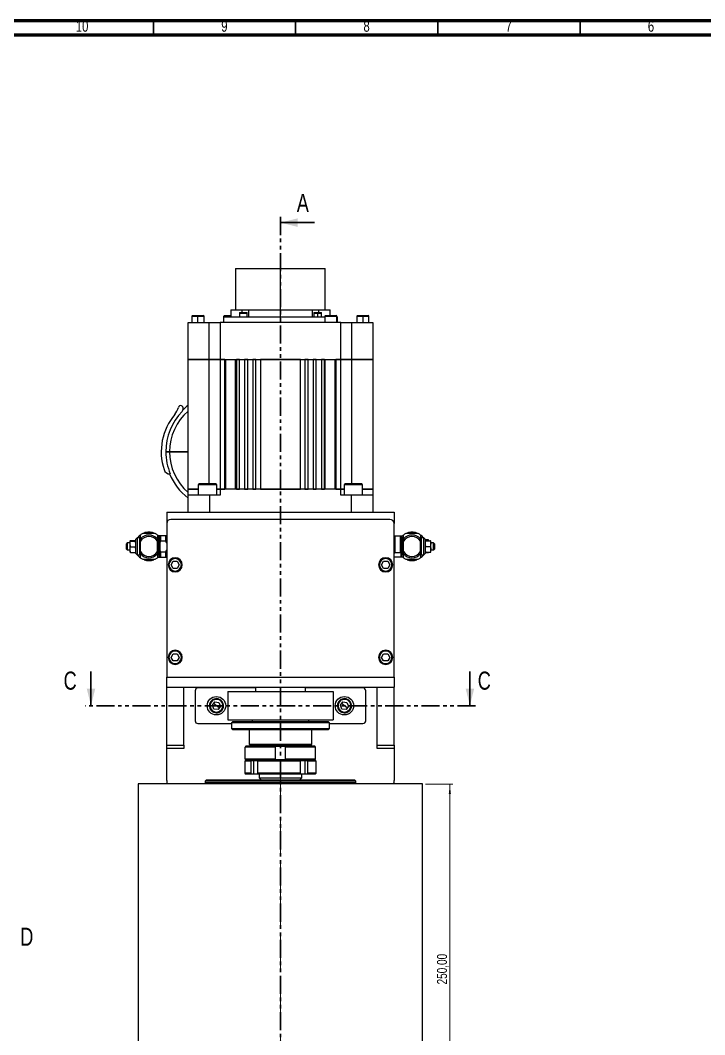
# Model space of a CAD drawing. Header units: millimetres. Extents: x 15 to 1184, y 5 to 836.
# Drawn here: x 702.7 to 943.4, y 479.6 to 836.1 of the extents above; entities that cross this region are included whole.
import ezdxf

# ---------------------------------------------------------------- set-up
doc = ezdxf.new("R2010")
doc.units = ezdxf.units.MM
doc.linetypes.add('CENTERX2', pattern=[20.32, 12.7, -2.54, 2.54, -2.54])
doc.linetypes.add('PHANTOM', pattern=[12.7, 6.35, -1.27, 1.27, -1.27, 1.27, -1.27])
doc.styles.add('SLDTEXTSTYLE1', font='TXT', dxfattribs={"width": 0.75})
doc.dimstyles.new('SLDDIMSTYLE0', dxfattribs={"dimtxt": 3.5, "dimasz": 3.556, "dimexe": 0, "dimexo": 0.0625, "dimgap": 0.875, "dimtad": 1, "dimlfac": 2, "dimrnd": 1e-09, "dimzin": 12, "dimdsep": 46, "dimtxsty": 'SLDTEXTSTYLE1', "dimsah": 1, "dimcen": 0.09, "dimadec": 0, "dimazin": 3, "dimtfac": 1, "dimtdec": 3, "dimtofl": 0, "dimtmove": 0, "dimatfit": 3, "dimfxl": 1, "dimfrac": 2, "dimtolj": 1, "dimtzin": 12, "dimarcsym": 0})

# ---------------------------------------------------------------- blocks, each defined once
blk = doc.blocks.new('_D')
at = {"color": 7, "linetype": 'Continuous', "lineweight": 0}
for p, q in [((845.18, 567.74), (854.73, 567.74)), ((853.73, 567.74), (853.73, 442.74)), ((845.18, 442.74), (854.73, 442.74))]:
    blk.add_line(p, q, dxfattribs=at)
at = {"color": 7, "linetype": 'Continuous', "lineweight": 18}
for points in [[(853.73, 567.74), (853.35, 564.19), (854.11, 564.19)], [(853.73, 442.74), (854.11, 446.3), (853.35, 446.3)]]:
    blk.add_solid(points, dxfattribs=at)
at = {"color": 7, "linetype": 'Continuous', "lineweight": 18, "insert": (849.22, 497.31), "char_height": 3.5, "attachment_point": 1, "rotation": 90, "style": 'SLDTEXTSTYLE1'}
blk.add_mtext('250,00', dxfattribs=at)

msp = doc.modelspace()

# ---------------------------------------------------------------- linework, layer by layer
at = {"color": 7, "linetype": 'Continuous', "lineweight": 70}
for p, q in [((15, 836), (1184, 836)), ((20, 831), (1179, 831))]:
    msp.add_line(p, q, dxfattribs=at)
at = {"color": 7, "linetype": 'Continuous', "lineweight": 35}
for p, q in [((749.5, 831), (749.5, 836)), ((799.5, 831), (799.5, 836)), ((849.5, 831), (849.5, 836)), ((899.5, 831), (899.5, 836)), ((806.1777, 765.0079), (794.1777, 765.0079)), ((727.5619, 607.2425), (727.5619, 595.2425)), ((860.7936, 607.2425), (860.7936, 595.2425))]:
    msp.add_line(p, q, dxfattribs=at)
at = {"color": 7, "linetype": 'PHANTOM', "lineweight": 35}
for p, q in [((794.1777, 767.0079), (794.1777, 373.6783)), ((862.7936, 595.2425), (725.5619, 595.2425))]:
    msp.add_line(p, q, dxfattribs=at)
at = {"color": 7, "linetype": 'Continuous', "lineweight": 25}
for p, q in [((778.4277, 748.9425), (778.4277, 734.3925)), ((778.4277, 748.9425), (794.1777, 748.9425)), ((794.1777, 748.9425), (809.9277, 748.9425)), ((794.1777, 734.3925), (794.1777, 748.9425)), ((809.9277, 734.3925), (809.9277, 748.9425)), ((776.6777, 734.3925), (776.6777, 731.8925)), ((776.6777, 734.3925), (780.7433, 734.3925)), ((780.7433, 733.3925), (780.7433, 734.3925)), ((780.7433, 734.3925), (782.9632, 734.3925)), ((782.9632, 734.3925), (782.9632, 731.8925)), ((782.9632, 734.3925), (794.1777, 734.3925)), ((794.1777, 731.8925), (794.1777, 734.3925)), ((794.1777, 734.3925), (805.3923, 734.3925)), ((805.3923, 731.8925), (805.3923, 734.3925)), ((805.3923, 734.3925), (807.6122, 734.3925)), ((807.6122, 734.3925), (807.6122, 733.3925)), ((807.6122, 734.3925), (811.6777, 734.3925)), ((811.6777, 732.3925), (811.6777, 734.3925)), ((763.0527, 732.1425), (763.0527, 729.8975)), ((763.3027, 732.3925), (765.1777, 732.3925)), ((765.1777, 732.1425), (765.1777, 732.3925)), ((765.1777, 732.3925), (767.0527, 732.3925)), ((765.1777, 729.8975), (765.1777, 732.1425)), ((767.3027, 729.8975), (767.3027, 732.1425)), ((774.1777, 731.8925), (774.1777, 729.8975)), ((774.1777, 731.8925), (794.1777, 731.8925)), ((774.3027, 731.8925), (774.3027, 732.1425)), ((774.5527, 732.3925), (776.6777, 732.3925)), ((779.7213, 733.2425), (782.4713, 733.2425)), ((779.7213, 733.2425), (779.7213, 731.8925)), ((779.8713, 733.3925), (782.3213, 733.3925)), ((782.4713, 731.8925), (782.4713, 733.2425)), ((794.1777, 729.8975), (794.1777, 731.8925)), ((794.1777, 731.8925), (809.8027, 731.8925)), ((805.8842, 733.2425), (805.8842, 731.8925)), ((806.0342, 733.3925), (807.2592, 733.3925)), ((807.2592, 733.3925), (808.4842, 733.3925)), ((807.2592, 733.3925), (807.2592, 733.2425)), ((807.2592, 733.2425), (807.2592, 731.8925)), ((808.6342, 731.8925), (808.6342, 733.2425)), ((809.8027, 732.1425), (814.0527, 732.1425)), ((809.8027, 732.1425), (809.8027, 729.8975)), ((810.0527, 732.3925), (813.8027, 732.3925)), ((814.0527, 729.8975), (814.0527, 732.1425)), ((814.0527, 731.8925), (814.1777, 731.8925)), ((814.1777, 729.8975), (814.1777, 731.8925)), ((821.0527, 732.1425), (821.0527, 729.8975)), ((821.3027, 732.3925), (823.1777, 732.3925)), ((823.1777, 732.3925), (825.0527, 732.3925)), ((823.1777, 732.3925), (823.1777, 732.1425)), ((823.1777, 732.1425), (823.1777, 729.8975)), ((825.3027, 729.8975), (825.3027, 732.1425)), ((761.6777, 716.8975), (761.6777, 729.8975)), ((761.6777, 729.8975), (769.1277, 729.8975)), ((769.1277, 716.8975), (769.1277, 729.8975)), ((769.1277, 729.8975), (772.9277, 729.8975)), ((772.9277, 729.8975), (772.9277, 716.8975)), ((815.4277, 729.8975), (772.9277, 729.8975)), ((815.4277, 716.8975), (815.4277, 729.8975)), ((815.4277, 729.8975), (819.2277, 729.8975)), ((819.2277, 716.8975), (819.2277, 729.8975)), ((819.2277, 729.8975), (826.6777, 729.8975)), ((826.6777, 729.8975), (826.6777, 716.8975)), ((769.1277, 716.8975), (761.6777, 716.8975)), ((761.6777, 671.3975), (761.6777, 716.8875)), ((761.6777, 716.8875), (769.1277, 716.8875)), ((772.9277, 716.8975), (769.1277, 716.8975)), ((769.1277, 673.2425), (769.1277, 716.8875)), ((769.1277, 716.8875), (772.9277, 716.8875)), ((772.9277, 716.8975), (815.4277, 716.8975)), ((772.9277, 716.8875), (772.9277, 671.3975)), ((774.6777, 716.8875), (772.9277, 716.8875)), ((774.6777, 671.3975), (774.6777, 716.8875)), ((774.6777, 716.8875), (774.9277, 716.8875)), ((774.9277, 671.3975), (774.9277, 716.8875)), ((774.9277, 716.8875), (778.4277, 716.8875)), ((778.4277, 671.3975), (778.4277, 716.8875)), ((778.4277, 716.8875), (778.6777, 716.8875)), ((778.6777, 716.8875), (778.6777, 671.3975)), ((779.7777, 716.8875), (778.6777, 716.8875)), ((779.7777, 671.3975), (779.7777, 716.8875)), ((779.7777, 716.8875), (781.5777, 716.8875)), ((781.5777, 716.8875), (781.5777, 671.3975)), ((782.6777, 716.8875), (781.5777, 716.8875)), ((782.6777, 671.3975), (782.6777, 716.8875)), ((782.6777, 716.8875), (784.4777, 716.8875)), ((784.4777, 716.8875), (784.4777, 671.3975)), ((785.5777, 716.8875), (784.4777, 716.8875)), ((785.0527, 716.8975), (785.0527, 716.8925)), ((785.0527, 716.8925), (788.1777, 716.8925)), ((785.0527, 716.8875), (785.0527, 716.8925)), ((785.2535, 716.8875), (785.2535, 716.8925)), ((785.5777, 671.3975), (785.5777, 716.8875)), ((785.5777, 716.8875), (787.1777, 716.8875)), ((787.1777, 716.8875), (787.1777, 671.3975)), ((801.1777, 716.8875), (787.1777, 716.8875)), ((788.1777, 716.8875), (788.1777, 716.8975)), ((800.1777, 716.8975), (800.1777, 716.8875)), ((800.1777, 716.8925), (803.3027, 716.8925)), ((801.1777, 671.3975), (801.1777, 716.8875)), ((801.1777, 716.8875), (802.7777, 716.8875)), ((802.7777, 716.8875), (802.7777, 671.3975)), ((803.8777, 716.8875), (802.7777, 716.8875)), ((803.102, 716.8925), (803.102, 716.8875)), ((803.3027, 716.8925), (803.3027, 716.8975)), ((803.3027, 716.8925), (803.3027, 716.8875)), ((803.8777, 671.3975), (803.8777, 716.8875)), ((803.8777, 716.8875), (805.6777, 716.8875)), ((805.6777, 716.8875), (805.6777, 671.3975)), ((806.7777, 716.8875), (805.6777, 716.8875)), ((806.7777, 671.3975), (806.7777, 716.8875)), ((806.7777, 716.8875), (808.5777, 716.8875)), ((809.6777, 716.8875), (808.5777, 716.8875)), ((808.5777, 716.8875), (808.5777, 671.3975)), ((809.6777, 671.3975), (809.6777, 716.8875)), ((809.6777, 716.8875), (809.9277, 716.8875)), ((809.9277, 671.3975), (809.9277, 716.8875)), ((809.9277, 716.8875), (813.4277, 716.8875)), ((813.4277, 671.3975), (813.4277, 716.8875)), ((813.4277, 716.8875), (813.6777, 716.8875)), ((813.6777, 716.8875), (813.6777, 671.3975)), ((815.4277, 716.8875), (813.6777, 716.8875)), ((819.2277, 716.8975), (815.4277, 716.8975)), ((815.4277, 671.3975), (815.4277, 716.8875)), ((815.4277, 716.8875), (819.2277, 716.8875)), ((826.6777, 716.8975), (819.2277, 716.8975)), ((819.2277, 673.2425), (819.2277, 716.8875)), ((819.2277, 716.8875), (826.6777, 716.8875)), ((826.6777, 716.8875), (826.6777, 671.3975)), ((755.1777, 684.495), (761.6777, 684.495)), ((761.6777, 684.49), (755.1777, 684.49)), ((765.2952, 671.3975), (761.6777, 671.3975)), ((761.6777, 669.2425), (761.6777, 671.3925)), ((761.6777, 671.3925), (765.2952, 671.3925)), ((768.5452, 672.9175), (765.2952, 672.9175)), ((765.2952, 672.9175), (765.2952, 669.2425)), ((768.5452, 673.2425), (765.6202, 673.2425)), ((771.4702, 673.2425), (768.5452, 673.2425)), ((768.5452, 673.2425), (768.5452, 672.9175)), ((771.7952, 672.9175), (768.5452, 672.9175)), ((771.7952, 669.2425), (771.7952, 672.9175)), ((772.9277, 671.3975), (771.7952, 671.3975)), ((771.7952, 671.3925), (772.9277, 671.3925)), ((772.9277, 671.3975), (774.6777, 671.3975)), ((772.9277, 671.3925), (772.9277, 669.2425)), ((815.4277, 671.3925), (772.9277, 671.3925)), ((774.9277, 671.3975), (774.6777, 671.3975)), ((778.4277, 671.3975), (774.9277, 671.3975)), ((778.6777, 671.3975), (778.4277, 671.3975)), ((778.6777, 671.3975), (779.7777, 671.3975)), ((781.5777, 671.3975), (779.7777, 671.3975)), ((781.5777, 671.3975), (782.6777, 671.3975)), ((784.4777, 671.3975), (782.6777, 671.3975)), ((784.4777, 671.3975), (785.5777, 671.3975)), ((787.1777, 671.3975), (785.5777, 671.3975)), ((787.1777, 671.3975), (801.1777, 671.3975)), ((788.1777, 671.3925), (788.1777, 671.3975)), ((800.1777, 671.3975), (800.1777, 671.3925)), ((802.7777, 671.3975), (801.1777, 671.3975)), ((802.7777, 671.3975), (803.8777, 671.3975)), ((805.6777, 671.3975), (803.8777, 671.3975)), ((805.6777, 671.3975), (806.7777, 671.3975)), ((808.5777, 671.3975), (806.7777, 671.3975)), ((808.5777, 671.3975), (809.6777, 671.3975)), ((809.9277, 671.3975), (809.6777, 671.3975)), ((813.4277, 671.3975), (809.9277, 671.3975)), ((813.6777, 671.3975), (813.4277, 671.3975)), ((813.6777, 671.3975), (815.4277, 671.3975)), ((816.5602, 671.3975), (815.4277, 671.3975)), ((815.4277, 669.2425), (815.4277, 671.3925)), ((815.4277, 671.3925), (816.5602, 671.3925)), ((819.8102, 672.9175), (816.5602, 672.9175)), ((816.5602, 672.9175), (816.5602, 669.2425)), ((819.8102, 673.2425), (816.8852, 673.2425)), ((822.7352, 673.2425), (819.8102, 673.2425)), ((819.8102, 673.2425), (819.8102, 672.9175)), ((823.0602, 672.9175), (819.8102, 672.9175)), ((823.0602, 669.2425), (823.0602, 672.9175)), ((826.6777, 671.3975), (823.0602, 671.3975)), ((823.0602, 671.3925), (826.6777, 671.3925)), ((826.6777, 671.3925), (826.6777, 669.2425)), ((761.6777, 663.2425), (761.6777, 669.2425)), ((769.1777, 669.2425), (761.6777, 669.2425)), ((769.1777, 669.2425), (769.1777, 663.2425)), ((772.9277, 669.2425), (769.1777, 669.2425)), ((819.1777, 669.2425), (815.4277, 669.2425)), ((819.1777, 663.2425), (819.1777, 669.2425)), ((826.6777, 669.2425), (819.1777, 669.2425)), ((826.6777, 669.2425), (826.6777, 663.2425)), ((754.1777, 663.2425), (754.1777, 659.2425)), ((754.1777, 663.2425), (834.1777, 663.2425)), ((769.1777, 663.2425), (819.1777, 663.2425)), ((834.1777, 663.2425), (834.1777, 659.2425)), ((832.6777, 660.7425), (755.6777, 660.7425)), ((746.2277, 655.7425), (746.2277, 655.9446)), ((749.6277, 655.9446), (749.6277, 655.7425)), ((754.1777, 659.2425), (754.1777, 605.2425)), ((834.1777, 605.2425), (834.1777, 659.2425)), ((838.7277, 655.7425), (838.7277, 655.9446)), ((842.1277, 655.9446), (842.1277, 655.7425)), ((740.3277, 652.4925), (740.0277, 652.1925)), ((741.2777, 652.4925), (740.3277, 652.4925)), ((740.3277, 652.4925), (740.3277, 651.2425)), ((741.3377, 653.2504), (741.2777, 653.1018)), ((741.2777, 653.1018), (741.2777, 651.0775)), ((741.4596, 653.337), (743.0959, 653.337)), ((741.4596, 653.1321), (743.0959, 653.1321)), ((743.0959, 653.337), (743.1981, 653.277)), ((743.2777, 653.1018), (743.2177, 653.2504)), ((743.2777, 653.1561), (743.2558, 653.1561)), ((743.7777, 654.2425), (743.2777, 653.7425)), ((743.2777, 648.9319), (743.2777, 653.7425)), ((744.6777, 654.2425), (743.7777, 654.2425)), ((743.7777, 654.2425), (743.7777, 648.4698)), ((744.7777, 654.1425), (744.6777, 654.2425)), ((744.6777, 648.4698), (744.6777, 654.2425)), ((744.7777, 654.1425), (744.7777, 648.5622)), ((744.8777, 652.7425), (744.7777, 652.6425)), ((744.9277, 652.7425), (744.8777, 652.7425)), ((744.8777, 652.7425), (744.8777, 651.2425)), ((744.9277, 653.8882), (744.9277, 655.2425)), ((744.9277, 653.8882), (744.9277, 653.0452)), ((744.9277, 649.4397), (744.9277, 653.0452)), ((750.1072, 655.7425), (745.7483, 655.7425)), ((750.9277, 655.2425), (750.9277, 653.8882)), ((750.9277, 649.4397), (750.9277, 653.0452)), ((751.0277, 652.7425), (750.9277, 652.7425)), ((751.2777, 654.2425), (751.0277, 653.9925)), ((751.0277, 651.2425), (751.0277, 652.9562)), ((752.0277, 654.9925), (751.2349, 654.9925)), ((751.7777, 654.2425), (751.2777, 654.2425)), ((751.2777, 654.2425), (751.2777, 651.2425)), ((752.0277, 654.9925), (751.7777, 654.7425)), ((751.7777, 652.5415), (751.7777, 654.7425)), ((752.0277, 653.1133), (751.7777, 652.5415)), ((751.7777, 652.5415), (751.7777, 649.9434)), ((753.9277, 654.9925), (752.0277, 654.9925)), ((752.0277, 654.9925), (752.0277, 653.1133)), ((753.9277, 653.1133), (752.0277, 653.1133)), ((754.1777, 654.7425), (753.9277, 654.9925)), ((753.9277, 653.1133), (753.9277, 654.9925)), ((754.1777, 652.5415), (753.9277, 653.1133)), ((834.1777, 654.7422), (834.4277, 654.9606)), ((834.1942, 654.7589), (834.1777, 654.7425)), ((834.4277, 654.9606), (834.4277, 648.9531)), ((834.4277, 654.9606), (836.3277, 654.9606)), ((836.3277, 648.9531), (836.3277, 654.9606)), ((836.3277, 654.9606), (836.5777, 654.7422)), ((836.3277, 654.9606), (837.0847, 654.9606)), ((836.5777, 654.7425), (836.5613, 654.7589)), ((836.5777, 654.7422), (836.5777, 648.7348)), ((837.0777, 654.2425), (836.5777, 654.2425)), ((837.3277, 653.9925), (837.0777, 654.2425)), ((837.0777, 648.2425), (837.0777, 654.2425)), ((837.3277, 652.9562), (837.3277, 649.5287)), ((837.4277, 652.7425), (837.3277, 652.7425)), ((837.4277, 653.8882), (837.4277, 655.2425)), ((837.4277, 653.8882), (837.4277, 653.0452)), ((837.4277, 649.4397), (837.4277, 653.0452)), ((842.6072, 655.7425), (838.2483, 655.7425)), ((843.4277, 655.2425), (843.4277, 653.8882)), ((843.4277, 649.4397), (843.4277, 653.0452)), ((843.4777, 652.7425), (843.4277, 652.7425)), ((843.5777, 652.6425), (843.4777, 652.7425)), ((843.4777, 649.7425), (843.4777, 652.7425)), ((843.6777, 654.2425), (843.5777, 654.1425)), ((843.5777, 648.3425), (843.5777, 654.1425)), ((844.5777, 654.2425), (843.6777, 654.2425)), ((843.6777, 654.2425), (843.6777, 648.2425)), ((845.0777, 653.7425), (844.5777, 654.2425)), ((844.5777, 648.2425), (844.5777, 654.2425)), ((845.0777, 653.7425), (845.0777, 648.7425)), ((846.2459, 653.5395), (845.0777, 653.5395)), ((845.1345, 653.2425), (845.0777, 653.1018)), ((845.2596, 653.2425), (846.8959, 653.2425)), ((846.2854, 653.4329), (846.3462, 653.2689)), ((846.3709, 653.2425), (846.2928, 653.4359)), ((847.0777, 653.1018), (847.0209, 653.2425)), ((847.0777, 651.2425), (847.0777, 653.1018)), ((848.0277, 652.4925), (847.0777, 652.4925)), ((848.3277, 652.1925), (848.0277, 652.4925)), ((848.0277, 649.9925), (848.0277, 652.4925)), ((740.0277, 651.2425), (740.0277, 652.1925)), ((740.0277, 650.2925), (740.0277, 651.2425)), ((740.0277, 650.2925), (740.3277, 649.9925)), ((740.3277, 651.2425), (740.3277, 649.9925)), ((740.3277, 649.9925), (741.2777, 649.9925)), ((741.4596, 651.0376), (741.2777, 651.0775)), ((741.2777, 651.0775), (741.2777, 649.3831)), ((741.2777, 649.3831), (741.3377, 649.2345)), ((741.3414, 649.2351), (741.4596, 649.1479)), ((741.4596, 651.0376), (743.0959, 651.0376)), ((741.4596, 649.1479), (743.0959, 649.1479)), ((743.2777, 651.0775), (743.0959, 651.0376)), ((743.2777, 649.166), (743.1268, 649.166)), ((743.2177, 649.2345), (743.2777, 649.3831)), ((743.2777, 648.7425), (743.2777, 648.9319)), ((744.7777, 649.8425), (744.8777, 649.7425)), ((744.8777, 651.2425), (744.8777, 649.7425)), ((744.8777, 649.7425), (744.9277, 649.7425)), ((750.9277, 649.7425), (751.0277, 649.7425)), ((750.9277, 648.5967), (750.9277, 649.4397)), ((751.0277, 649.5287), (751.0277, 651.2425)), ((751.2777, 651.2425), (751.2777, 648.2425)), ((751.7777, 649.9434), (752.0277, 649.3716)), ((751.7777, 647.7425), (751.7777, 649.9434)), ((752.0277, 649.3716), (753.9277, 649.3716)), ((752.0277, 649.3716), (752.0277, 647.4925)), ((753.9277, 649.3716), (754.1777, 649.9434)), ((753.9277, 647.4925), (753.9277, 649.3716)), ((834.4277, 648.9531), (834.1777, 648.7348)), ((836.3277, 648.9531), (834.4277, 648.9531)), ((836.5777, 648.7348), (836.3277, 648.9531)), ((837.3277, 649.7425), (837.4277, 649.7425)), ((843.4277, 649.7425), (843.4777, 649.7425)), ((843.4277, 648.5967), (843.4277, 649.4397)), ((843.4777, 649.7425), (843.5777, 649.8425)), ((845.2596, 651.2425), (845.0777, 651.2425)), ((845.0777, 649.3831), (845.1345, 649.2425)), ((846.2459, 648.9454), (845.0777, 648.9454)), ((845.2596, 651.2425), (846.8959, 651.2425)), ((845.2596, 649.2425), (846.8959, 649.2425)), ((846.3068, 649.2425), (846.2459, 648.9454)), ((846.2459, 648.9454), (846.2854, 649.052)), ((846.2928, 649.049), (846.3709, 649.2425)), ((847.0777, 651.2425), (846.8959, 651.2425)), ((847.0209, 649.2425), (847.0777, 649.3831)), ((847.0777, 649.3831), (847.0777, 651.2425)), ((847.0777, 649.9925), (848.0277, 649.9925)), ((848.0277, 649.9925), (848.3277, 650.2925)), ((848.3277, 652.1925), (848.3277, 650.2925)), ((743.2777, 648.7425), (743.7777, 648.2425)), ((743.7777, 648.4698), (743.7777, 648.2425)), ((743.7777, 648.2425), (744.6777, 648.2425)), ((744.6777, 648.2425), (744.6777, 648.4698)), ((744.6777, 648.2425), (744.7777, 648.3425)), ((744.7777, 648.5622), (744.7777, 648.3425)), ((744.9277, 647.2425), (744.9277, 648.5967)), ((745.7483, 646.7425), (750.1072, 646.7425)), ((746.2277, 646.5403), (746.2277, 646.7425)), ((749.6277, 646.7425), (749.6277, 646.5403)), ((750.9277, 648.5967), (750.9277, 647.2425)), ((751.0277, 648.4925), (751.2777, 648.2425)), ((751.2349, 647.4925), (752.0277, 647.4925)), ((751.2777, 648.2425), (751.7777, 648.2425)), ((751.7777, 647.7425), (752.0277, 647.4925)), ((752.0277, 647.4925), (753.9277, 647.4925)), ((753.9277, 647.4925), (754.1777, 647.7425)), ((755.7344, 644.7425), (756.456, 645.9925)), ((756.456, 645.9925), (757.8994, 645.9925)), ((757.8994, 645.9925), (758.6211, 644.7425)), ((829.7344, 644.7425), (830.456, 645.9925)), ((830.456, 645.9925), (831.8994, 645.9925)), ((831.8994, 645.9925), (832.6211, 644.7425)), ((834.1777, 647.7427), (834.4277, 647.5243)), ((834.1777, 647.7425), (834.1942, 647.726)), ((834.4277, 647.5243), (836.3277, 647.5243)), ((836.3277, 647.5243), (836.5777, 647.7427)), ((836.3277, 647.5243), (837.0847, 647.5243)), ((836.5613, 647.726), (836.5777, 647.7425)), ((836.5777, 647.7427), (836.5777, 648.7348)), ((836.5777, 648.2425), (837.0777, 648.2425)), ((837.0777, 648.2425), (837.3277, 648.4925)), ((837.4277, 647.2425), (837.4277, 648.5967)), ((838.2483, 646.7425), (842.6072, 646.7425)), ((838.7277, 646.5403), (838.7277, 646.7425)), ((842.1277, 646.7425), (842.1277, 646.5403)), ((843.4277, 648.5967), (843.4277, 647.2425)), ((843.5777, 648.3425), (843.6777, 648.2425)), ((843.6777, 648.2425), (844.5777, 648.2425)), ((844.5777, 648.2425), (845.0777, 648.7425)), ((754.9777, 644.7425), (754.6777, 644.7425)), ((756.456, 643.4925), (755.7344, 644.7425)), ((757.8994, 643.4925), (756.456, 643.4925)), ((758.6211, 644.7425), (757.8994, 643.4925)), ((759.6777, 644.7425), (759.3777, 644.7425)), ((828.9777, 644.7425), (828.6777, 644.7425)), ((830.456, 643.4925), (829.7344, 644.7425)), ((831.8994, 643.4925), (830.456, 643.4925)), ((832.6211, 644.7425), (831.8994, 643.4925)), ((833.6777, 644.7425), (833.3777, 644.7425)), ((755.7344, 612.2425), (756.456, 613.4925)), ((756.456, 613.4925), (757.8994, 613.4925)), ((757.8994, 613.4925), (758.6211, 612.2425)), ((829.7344, 612.2425), (830.456, 613.4925)), ((830.456, 613.4925), (831.8994, 613.4925)), ((831.8994, 613.4925), (832.6211, 612.2425)), ((754.9777, 612.2425), (754.6777, 612.2425)), ((756.456, 610.9925), (755.7344, 612.2425)), ((757.8994, 610.9925), (756.456, 610.9925)), ((758.6211, 612.2425), (757.8994, 610.9925)), ((759.6777, 612.2425), (759.3777, 612.2425)), ((828.9777, 612.2425), (828.6777, 612.2425)), ((830.456, 610.9925), (829.7344, 612.2425)), ((831.8994, 610.9925), (830.456, 610.9925)), ((832.6211, 612.2425), (831.8994, 610.9925)), ((833.6777, 612.2425), (833.3777, 612.2425)), ((754.1777, 605.2425), (834.1777, 605.2425)), ((754.1777, 601.7425), (754.1777, 605.2425)), ((834.1777, 605.2425), (834.1777, 601.7425)), ((754.1777, 601.7425), (834.1777, 601.7425)), ((754.1777, 581.4122), (754.1777, 601.7425)), ((760.1777, 581.4122), (760.1777, 601.7425)), ((764.1777, 600.4925), (764.1777, 589.9925)), ((785.4277, 601.4925), (765.1777, 601.4925)), ((775.6777, 600.2425), (775.6777, 590.2425)), ((775.6777, 600.2425), (812.6777, 600.2425)), ((785.4277, 601.7425), (785.4277, 600.2425)), ((802.9277, 600.2425), (802.9277, 601.7425)), ((823.1777, 601.4925), (802.9277, 601.4925)), ((812.6777, 600.2425), (812.6777, 590.2425)), ((824.1777, 589.9925), (824.1777, 600.4925)), ((828.1777, 581.4122), (828.1777, 601.7425)), ((834.1777, 581.4122), (834.1777, 601.7425)), ((770.2461, 595.4263), (771.1212, 596.5742)), ((770.8027, 594.0946), (770.2461, 595.4263)), ((771.6777, 595.2425), (770.6836, 596.0003)), ((771.1212, 596.5742), (772.5528, 596.3903)), ((772.5528, 596.3903), (773.1093, 595.0586)), ((773.1934, 597.2306), (773.0418, 597.0318)), ((815.2461, 595.4263), (816.1212, 596.5742)), ((815.8027, 594.0946), (815.2461, 595.4263)), ((816.6777, 595.2425), (815.6836, 596.0003)), ((816.1212, 596.5742), (817.5528, 596.3903)), ((817.5528, 596.3903), (818.1093, 595.0586)), ((818.1934, 597.2306), (818.0418, 597.0318)), ((770.3137, 593.4531), (770.1621, 593.2543)), ((772.2343, 593.9107), (770.8027, 594.0946)), ((772.6718, 594.4846), (771.6777, 595.2425)), ((773.1093, 595.0586), (772.2343, 593.9107)), ((815.3137, 593.4531), (815.1621, 593.2543)), ((817.2343, 593.9107), (815.8027, 594.0946)), ((817.6718, 594.4846), (816.6777, 595.2425)), ((818.1093, 595.0586), (817.2343, 593.9107)), ((765.1777, 588.9925), (776.9277, 588.9925)), ((775.6777, 590.2425), (812.6777, 590.2425)), ((777.4277, 589.7425), (776.9277, 589.2425)), ((776.9277, 589.2425), (776.9277, 587.2425)), ((811.4277, 589.2425), (776.9277, 589.2425)), ((777.4277, 589.7425), (810.9277, 589.7425)), ((784.1777, 590.2425), (784.1777, 589.7425)), ((804.1777, 589.7425), (804.1777, 590.2425)), ((811.4277, 589.2425), (810.9277, 589.7425)), ((811.4277, 587.2425), (811.4277, 589.2425)), ((811.4277, 588.9925), (823.1777, 588.9925)), ((776.9277, 587.2425), (777.4277, 586.7425)), ((776.9277, 587.2425), (794.1777, 587.2425)), ((794.1777, 586.7425), (777.4277, 586.7425)), ((783.1777, 586.7425), (783.1777, 581.7425)), ((794.1777, 587.2425), (811.4277, 587.2425)), ((810.9277, 586.7425), (794.1777, 586.7425)), ((805.1777, 581.7425), (805.1777, 586.7425)), ((810.9277, 586.7425), (811.4277, 587.2425)), ((754.1777, 581.4122), (760.1777, 581.4122)), ((754.1777, 580.2425), (754.1777, 581.4122)), ((760.1777, 581.4122), (760.1777, 580.2425)), ((783.1777, 581.7425), (783.6777, 581.2425)), ((783.1777, 581.7425), (794.1777, 581.7425)), ((783.4277, 581.2175), (783.4277, 581.0175)), ((794.1777, 581.2425), (783.4527, 581.2425)), ((794.1777, 581.7425), (805.1777, 581.7425)), ((804.9027, 581.2425), (794.1777, 581.2425)), ((804.6777, 581.2425), (805.1777, 581.7425)), ((804.9277, 581.0175), (804.9277, 581.2175)), ((828.1777, 581.4122), (834.1777, 581.4122)), ((828.1777, 580.2425), (828.1777, 581.4122)), ((834.1777, 581.4122), (834.1777, 580.2425)), ((760.1777, 580.2425), (754.1777, 580.2425)), ((754.1777, 568.9427), (754.1777, 580.2425)), ((782.0534, 580.9925), (781.8008, 580.7425)), ((781.8008, 576.4925), (781.8008, 580.7425)), ((792.4277, 580.7425), (781.8008, 580.7425)), ((792.4277, 580.9925), (782.0534, 580.9925)), ((792.4277, 580.7425), (792.4277, 580.9925)), ((792.4277, 580.9925), (795.9277, 580.9925)), ((792.4277, 576.4925), (792.4277, 580.7425)), ((806.3021, 580.9925), (795.9277, 580.9925)), ((795.9277, 580.9925), (795.9277, 580.7425)), ((806.5546, 580.7425), (795.9277, 580.7425)), ((795.9277, 576.4925), (795.9277, 580.7425)), ((806.5546, 580.7425), (806.3021, 580.9925)), ((806.5546, 576.4925), (806.5546, 580.7425)), ((834.1777, 580.2425), (828.1777, 580.2425)), ((834.1777, 580.2425), (834.1777, 568.9427)), ((781.9277, 575.9925), (781.6777, 575.7425)), ((781.6777, 575.7425), (781.6777, 571.4925)), ((783.8328, 575.7425), (781.6777, 575.7425)), ((792.4277, 576.4925), (781.8008, 576.4925)), ((781.8008, 576.4925), (782.0534, 576.2425)), ((784.0199, 575.9925), (781.9277, 575.9925)), ((792.4277, 576.2425), (782.0534, 576.2425)), ((783.4277, 576.2175), (783.4277, 576.0175)), ((783.8328, 575.7425), (784.0199, 575.9925)), ((783.8328, 571.4925), (783.8328, 575.7425)), ((784.0199, 575.9925), (784.8529, 575.9925)), ((784.8529, 571.2425), (784.8529, 575.9925)), ((784.8529, 575.9925), (786.3708, 575.9925)), ((786.3708, 575.9925), (786.1837, 575.7425)), ((801.1944, 575.7425), (786.1837, 575.7425)), ((786.1837, 571.4925), (786.1837, 575.7425)), ((801.0247, 575.9925), (786.3708, 575.9925)), ((792.4277, 576.2425), (792.4277, 576.4925)), ((795.9277, 576.2425), (792.4277, 576.2425)), ((795.9277, 576.4925), (795.9277, 576.2425)), ((806.5546, 576.4925), (795.9277, 576.4925)), ((806.3021, 576.2425), (795.9277, 576.2425)), ((801.1944, 575.7425), (801.0247, 575.9925)), ((801.0247, 575.9925), (802.8625, 575.9925)), ((801.1944, 571.4925), (801.1944, 575.7425)), ((802.8625, 571.2425), (802.8625, 575.9925)), ((802.8625, 575.9925), (803.6177, 575.9925)), ((803.6177, 575.9925), (803.7874, 575.7425)), ((806.4277, 575.9925), (803.6177, 575.9925)), ((803.7874, 571.4925), (803.7874, 575.7425)), ((806.6777, 575.7425), (803.7874, 575.7425)), ((804.9277, 576.0175), (804.9277, 576.2175)), ((806.3021, 576.2425), (806.5546, 576.4925)), ((806.6777, 575.7425), (806.4277, 575.9925)), ((806.6777, 571.4925), (806.6777, 575.7425)), ((781.6777, 571.4925), (781.9277, 571.2425)), ((783.8328, 571.4925), (781.6777, 571.4925)), ((784.0199, 571.2425), (781.9277, 571.2425)), ((784.0199, 571.2425), (783.8328, 571.4925)), ((784.8529, 571.2425), (784.0199, 571.2425)), ((786.3708, 571.2425), (784.8529, 571.2425)), ((801.1944, 571.4925), (786.1837, 571.4925)), ((786.1837, 571.4925), (786.3708, 571.2425)), ((801.0247, 571.2425), (786.3708, 571.2425)), ((786.6777, 571.2425), (786.6777, 569.8925)), ((801.0247, 571.2425), (801.1944, 571.4925)), ((802.8625, 571.2425), (801.0247, 571.2425)), ((801.6777, 569.8925), (801.6777, 571.2425)), ((803.6177, 571.2425), (802.8625, 571.2425)), ((803.7874, 571.4925), (803.6177, 571.2425)), ((806.4277, 571.2425), (803.6177, 571.2425)), ((806.6777, 571.4925), (803.7874, 571.4925)), ((806.4277, 571.2425), (806.6777, 571.4925)), ((744.1777, 567.7425), (744.1777, 442.7425)), ((844.1777, 567.7425), (744.1777, 567.7425)), ((768.1777, 569.2425), (767.6777, 568.7425)), ((767.6777, 568.7425), (767.6777, 568.2425)), ((820.6777, 568.7425), (767.6777, 568.7425)), ((767.6777, 568.2425), (768.1777, 567.7425)), ((767.6777, 568.2425), (820.6777, 568.2425)), ((768.1777, 569.2425), (820.1777, 569.2425)), ((786.6777, 569.8925), (787.3277, 569.2425)), ((786.6777, 569.8925), (801.6777, 569.8925)), ((801.0277, 569.2425), (801.6777, 569.8925)), ((820.6777, 568.7425), (820.1777, 569.2425)), ((820.1777, 567.7425), (820.6777, 568.2425)), ((820.6777, 568.2425), (820.6777, 568.7425)), ((844.1777, 442.7425), (844.1777, 567.7425))]:
    msp.add_line(p, q, dxfattribs=at)
at = {"color": 8, "linetype": 'Continuous', "lineweight": 25}
for p, q in [((763.0527, 732.1425), (765.1777, 732.1425)), ((765.1777, 732.1425), (767.3027, 732.1425)), ((774.3027, 732.1425), (776.6777, 732.1425)), ((805.8842, 733.2425), (807.2592, 733.2425)), ((807.2592, 733.2425), (808.6342, 733.2425)), ((821.0527, 732.1425), (823.1777, 732.1425)), ((823.1777, 732.1425), (825.3027, 732.1425)), ((794.1777, 581.2175), (783.4277, 581.2175)), ((804.9277, 581.2175), (794.1777, 581.2175)), ((794.1777, 581.0175), (783.4277, 581.0175)), ((804.9277, 581.0175), (794.1777, 581.0175)), ((801.3981, 576.2175), (783.4277, 576.2175)), ((801.3981, 576.0175), (783.4277, 576.0175)), ((804.9277, 576.2175), (801.3981, 576.2175)), ((804.9277, 576.0175), (801.3981, 576.0175))]:
    msp.add_line(p, q, dxfattribs=at)
at = {"color": 7, "linetype": 'CENTERX2', "lineweight": 18}
msp.add_line((794.1777, 440.7425), (794.1777, 569.7425), dxfattribs=at)
at = {"color": 7, "linetype": 'Continuous', "lineweight": 25, "flags": 128}
msp.add_lwpolyline([(754.0091, 684.495), (754.0091, 684.4943), (754.0091, 684.4937), (754.0091, 684.4931), (754.0091, 684.4925), (754.0091, 684.4918), (754.0091, 684.4912), (754.0091, 684.4906), (754.0091, 684.49)], dxfattribs=at)
at = {"color": 7, "linetype": 'Continuous', "lineweight": 25}
for centre in [(771.6777, 595.2425), (816.6777, 595.2425)]:
    msp.add_circle(centre, 3.25, dxfattribs=at)
for centre, radius, start, end in [((763.3027, 732.1425), 0.25, 90, 180), ((767.0527, 732.1425), 0.25, 0, 90), ((774.5527, 732.1425), 0.25, 90, 180), ((779.8713, 733.2425), 0.15, 90, 180), ((782.3213, 733.2425), 0.15, 0, 90), ((806.0342, 733.2425), 0.15, 90, 180), ((808.4842, 733.2425), 0.15, 0, 90), ((810.0527, 732.1425), 0.25, 90, 180), ((813.8027, 732.1425), 0.25, 0, 90), ((821.3027, 732.1425), 0.25, 90, 180), ((825.0527, 732.1425), 0.25, 0, 90), ((752.0116, 701.7702), 6.5, 320.212844, 344.882424), ((759.1314, 699.8468), 0.875, 344.882424, 164.882424), ((752.0116, 701.7702), 8.25, 338.015774, 344.882424), ((774.1777, 684.4925), 20.5, 127.571869, 134.422226), ((772.7591, 684.4918), 20.5, 140.212843, 197.822976), ((774.1777, 684.4925), 20.299, 135.652079, 179.992944), ((774.1777, 684.4925), 20.299, 180.007056, 202.596154), ((755.3374, 678.8906), 2.2, 197.822976, 272.592741), ((774.1777, 684.4925), 20.5, 202.359773, 232.428131), ((765.6202, 672.9175), 0.325, 90, 180), ((771.4702, 672.9175), 0.325, 0, 90), ((816.8852, 672.9175), 0.325, 90, 180), ((822.7352, 672.9175), 0.325, 0, 90), ((755.6777, 659.2425), 1.5, 90, 180), ((832.6777, 659.2425), 1.5, 0, 90), ((747.9277, 651.2425), 5, 90, 109.876874), ((747.9277, 651.2425), 5, 70.123126, 90), ((840.4277, 651.2425), 5, 90, 109.876874), ((840.4277, 651.2425), 5, 70.123126, 90), ((747.9277, 651.2425), 5, 126.869898, 143.130102), ((747.9277, 651.2425), 5, 115.841933, 126.869898), ((747.9277, 651.2425), 4, 41.409622, 138.590378), ((747.9277, 651.2425), 3.5, 31.002719, 148.997281), ((747.9277, 651.2425), 5, 53.130102, 64.158067), ((747.9277, 651.2425), 5, 39.646111, 53.130102), ((840.4277, 651.2425), 5, 126.869898, 140.353889), ((840.4277, 651.2425), 5, 115.841933, 126.869898), ((840.4277, 651.2425), 4, 41.409622, 138.590378), ((840.4277, 651.2425), 3.5, 31.002719, 148.997281), ((840.4277, 651.2425), 5, 53.130102, 64.158067), ((840.4277, 651.2425), 5, 36.869898, 53.130102), ((747.9277, 651.2425), 3.5, 211.002719, 328.997281), ((840.4277, 651.2425), 3.5, 211.002719, 328.997281), ((747.9277, 651.2425), 5, 216.869898, 233.130102), ((747.9277, 651.2425), 4, 221.409622, 318.590378), ((747.9277, 651.2425), 5, 233.130102, 244.158067), ((747.9277, 651.2425), 5, 250.123126, 289.876874), ((747.9277, 651.2425), 5, 295.841933, 306.869898), ((747.9277, 651.2425), 5, 306.869898, 320.353889), ((757.1777, 644.7425), 2.5, 0, 180), ((757.1777, 644.7425), 2.2, 0, 180), ((831.1777, 644.7425), 2.5, 0, 180), ((831.1777, 644.7425), 2.2, 0, 180), ((840.4277, 651.2425), 5, 219.646111, 233.130102), ((840.4277, 651.2425), 4, 221.409622, 318.590378), ((840.4277, 651.2425), 5, 233.130102, 244.158067), ((840.4277, 651.2425), 5, 250.123126, 289.876874), ((840.4277, 651.2425), 5, 295.841933, 306.869898), ((840.4277, 651.2425), 5, 306.869898, 323.130102), ((757.1777, 644.7425), 2.5, 180, 0), ((757.1777, 644.7425), 2.2, 180, 0), ((831.1777, 644.7425), 2.5, 180, 0), ((831.1777, 644.7425), 2.2, 180, 0), ((757.1777, 612.2425), 2.5, 0, 180), ((757.1777, 612.2425), 2.2, 0, 180), ((831.1777, 612.2425), 2.5, 0, 180), ((831.1777, 612.2425), 2.2, 0, 180), ((757.1777, 612.2425), 2.5, 180, 0), ((757.1777, 612.2425), 2.2, 180, 0), ((831.1777, 612.2425), 2.5, 180, 0), ((831.1777, 612.2425), 2.2, 180, 0), ((765.1777, 600.4925), 1, 90, 180), ((823.1777, 600.4925), 1, 0, 90), ((771.6777, 595.2425), 2.5, 142.681348, 232.681348), ((771.6777, 595.2425), 2.25, 142.681348, 232.681348), ((771.6777, 595.2425), 2.5, 52.681348, 142.681348), ((771.6777, 595.2425), 2.25, 52.681348, 142.681348), ((771.6777, 595.2425), 2.25, 232.681348, 52.681348), ((771.6777, 595.2425), 2.5, 322.681348, 52.681348), ((816.6777, 595.2425), 2.5, 142.681348, 232.681348), ((816.6777, 595.2425), 2.25, 142.681348, 232.681348), ((816.6777, 595.2425), 2.5, 52.681348, 142.681348), ((816.6777, 595.2425), 2.25, 52.681348, 142.681348), ((816.6777, 595.2425), 2.25, 232.681348, 52.681348), ((816.6777, 595.2425), 2.5, 322.681348, 52.681348), ((771.6777, 595.2425), 2.5, 232.681348, 322.681348), ((816.6777, 595.2425), 2.5, 232.681348, 322.681348), ((765.1777, 589.9925), 1, 180, 270), ((823.1777, 589.9925), 1, 270, 0), ((783.4527, 581.2175), 0.025, 90, 180), ((804.9027, 581.2175), 0.025, 0, 90), ((783.4027, 581.0175), 0.025, 270, 360), ((804.9527, 581.0175), 0.025, 180, 270), ((783.4027, 576.0175), 0.025, 270, 360), ((783.4527, 576.2175), 0.025, 90, 180), ((804.9027, 576.2175), 0.025, 0, 90), ((804.9527, 576.0175), 0.025, 180, 270), ((759.1777, 568.9427), 5, 180, 193.889783), ((829.1777, 568.9427), 5, 346.110217, 0)]:
    msp.add_arc(centre, radius, start, end, dxfattribs=at)
at = {"color": 8, "linetype": 'Continuous', "lineweight": 25}
for start, end in [(131.13951, 179.992461), (180.007539, 228.86049)]:
    msp.add_arc((774.1777, 684.4925), 19, start, end, dxfattribs=at)
at = {"color": 7, "linetype": 'Continuous', "lineweight": 25}
for points in [[(753.8787, 684.495), (753.9528, 684.495), (754.1009, 684.495), (754.4202, 684.495), (754.7848, 684.495), (755.0467, 684.495), (755.1777, 684.495)], [(755.1777, 684.49), (755.0467, 684.4899), (754.7848, 684.4899), (754.4202, 684.4899), (754.1009, 684.4899), (753.9528, 684.4899), (753.8787, 684.49)]]:
    msp.add_open_spline(points, degree=3, dxfattribs=at)
for points, knots in [([(741.4596, 653.1321), (741.4226, 653.1521), (741.3528, 653.1897), (741.3127, 653.2294), (741.3396, 653.2486), (741.3414, 653.2498)], [0, 0, 0, 0, 0.51238355, 0.9672563, 1, 1, 1, 1]), ([(741.4596, 651.0376), (741.42, 651.2414), (741.3454, 651.6262), (741.3159, 652.3319), (741.404, 652.8229), (741.4596, 653.1321)], [0, 0, 0, 0, 0.29427594, 0.55552184, 1, 1, 1, 1]), ([(743.2087, 653.25), (743.214, 653.241), (743.2372, 653.2015), (743.1576, 653.1624), (743.0959, 653.1321)], [0, 0, 0, 0, 0.226576658, 1, 1, 1, 1]), ([(743.0959, 653.1321), (743.1354, 652.9283), (743.21, 652.5435), (743.2396, 651.8378), (743.1514, 651.3468), (743.0959, 651.0376)], [0, 0, 0, 0, 0.29427594, 0.55552184, 1, 1, 1, 1]), ([(750.9277, 653.0452), (750.9277, 653.23), (750.9277, 653.5169), (750.9277, 653.7907), (750.9277, 653.8882)], [0, 0, 0, 0, 0.64364526, 1, 1, 1, 1]), ([(843.4277, 653.0452), (843.4277, 653.23), (843.4277, 653.5169), (843.4277, 653.7907), (843.4277, 653.8882)], [0, 0, 0, 0, 0.64364526, 1, 1, 1, 1]), ([(845.2596, 651.2425), (845.22, 651.4371), (845.1454, 651.8045), (845.1159, 652.4783), (845.204, 652.9472), (845.2596, 653.2425)], [0, 0, 0, 0, 0.294275937, 0.555521837, 1, 1, 1, 1]), ([(845.2596, 653.2425), (845.2178, 653.2425), (845.1468, 653.2425), (845.1424, 653.2425), (845.1407, 653.2425)], [0, 0, 0, 0, 0.588036, 1, 1, 1, 1]), ([(846.8959, 653.2425), (846.9354, 653.0478), (847.01, 652.6804), (847.0396, 652.0066), (846.9514, 651.5377), (846.8959, 651.2425)], [0, 0, 0, 0, 0.29427594, 0.55552184, 1, 1, 1, 1]), ([(847.0148, 653.2425), (847.0166, 653.2425), (847.0334, 653.2425), (846.9606, 653.2425), (846.8959, 653.2425)], [0, 0, 0, 0, 0.11026313, 1, 1, 1, 1]), ([(741.4596, 649.1479), (741.42, 649.3318), (741.3454, 649.679), (741.3159, 650.3156), (741.404, 650.7586), (741.4596, 651.0376)], [0, 0, 0, 0, 0.29427594, 0.55552184, 1, 1, 1, 1]), ([(743.0959, 651.0376), (743.1354, 650.8537), (743.21, 650.5066), (743.2396, 649.8699), (743.1514, 649.4269), (743.0959, 649.1479)], [0, 0, 0, 0, 0.29427594, 0.55552184, 1, 1, 1, 1]), ([(743.0959, 649.1479), (743.139, 649.1678), (743.2014, 649.1966), (743.207, 649.2259), (743.2087, 649.2349)], [0, 0, 0, 0, 0.69190823, 1, 1, 1, 1]), ([(744.9277, 649.4397), (744.9277, 649.255), (744.9277, 648.968), (744.9277, 648.6942), (744.9277, 648.5967)], [0, 0, 0, 0, 0.64364526, 1, 1, 1, 1]), ([(837.4277, 649.4397), (837.4277, 649.255), (837.4277, 648.968), (837.4277, 648.6942), (837.4277, 648.5967)], [0, 0, 0, 0, 0.64364526, 1, 1, 1, 1]), ([(845.2596, 649.2425), (845.22, 649.4371), (845.1454, 649.8045), (845.1159, 650.4783), (845.204, 650.9472), (845.2596, 651.2425)], [0, 0, 0, 0, 0.294275937, 0.555521837, 1, 1, 1, 1]), ([(845.1407, 649.2425), (845.1388, 649.2425), (845.1221, 649.2425), (845.1948, 649.2425), (845.2596, 649.2425)], [0, 0, 0, 0, 0.11026313, 1, 1, 1, 1]), ([(846.8959, 651.2425), (846.9354, 651.0478), (847.01, 650.6804), (847.0396, 650.0066), (846.9514, 649.5377), (846.8959, 649.2425)], [0, 0, 0, 0, 0.29427594, 0.55552184, 1, 1, 1, 1]), ([(846.8959, 649.2425), (846.9377, 649.2425), (847.0087, 649.2425), (847.013, 649.2425), (847.0148, 649.2425)], [0, 0, 0, 0, 0.588036002, 1, 1, 1, 1])]:
    msp.add_open_spline(points, degree=3, knots=knots, dxfattribs=at)
at = {"color": 7, "linetype": 'Continuous', "lineweight": 35}
for points in [[(794.1777, 765.0079), (800.1777, 763.5079), (800.1777, 766.5079)], [(727.5619, 595.2425), (729.0619, 601.2425), (726.0619, 601.2425)], [(860.7936, 595.2425), (862.2936, 601.2425), (859.2936, 601.2425)]]:
    msp.add_solid(points, dxfattribs=at)

# ---------------------------------------------------------------- texts
at = {"color": 7, "linetype": 'Continuous', "lineweight": 0, "attachment_point": 2, "style": 'SLDTEXTSTYLE1'}
for s, insert, char_height in [('10', (724.4201, 836.0602), 3.96875), ('9', (774.46, 836.0602), 3.9688), ('8', (824.46, 836.0602), 3.9688), ('7', (874.46, 836.0602), 3.9688), ('6', (924.46, 836.0602), 3.9688)]:
    msp.add_mtext(s, dxfattribs=dict(at, insert=insert, char_height=char_height))
at = {"color": 7, "linetype": 'Continuous', "char_height": 6.35, "attachment_point": 1, "style": 'SLDTEXTSTYLE1'}
for s, insert in [('A', (799.9152, 775.0982)), ('C', (717.9294, 607.2425)), ('C', (863.5457, 607.2425)), ('D', (702.6987, 517.2425))]:
    msp.add_mtext(s, dxfattribs=dict(at, insert=insert))

# ---------------------------------------------------------------- dimensions: what is measured, and where the dimension line sits
at = {"color": 7, "linetype": 'Continuous', "lineweight": 18}
dim = msp.add_linear_dim(base=(853.7319, 442.7425), p1=(844.1777, 567.7425), p2=(844.1777, 442.7425), angle=90, dimstyle='SLDDIMSTYLE0', dxfattribs=at)
dim.commit()
dim.dimension.update_dxf_attribs({"geometry": '_D', "text_midpoint": (853.7319, 504.423), "dimtype": 160})

doc.saveas('drawing.dxf')
